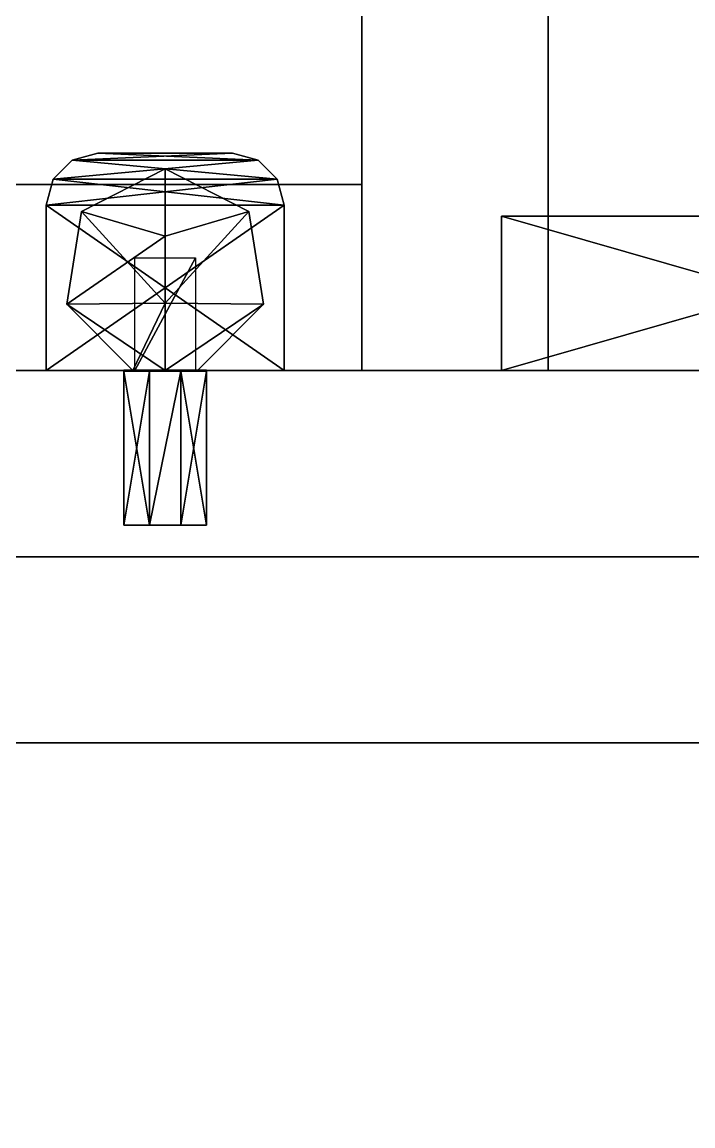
# Model space of a CAD drawing. Extents: x -100 to 4856, y -100 to 4830.
# Drawn here: x 459.2 to 524, y 1385 to 1491.7 of the extents above; entities that cross this region are included whole.
import ezdxf

# ---------------------------------------------------------------- set-up
doc = ezdxf.new("R2010")
doc.units = 0
for name, color, linetype in [('LAYER0', 7, 'CONTINUOUS'), ('LAYER143', 7, 'CONTINUOUS'), ('LAYER148', 7, 'CONTINUOUS'), ('LAYER163', 7, 'CONTINUOUS'), ('LAYER216', 7, 'CONTINUOUS'), ('LAYER221', 7, 'CONTINUOUS'), ('LAYER222', 254, 'CONTINUOUS'), ('LAYER244', 7, 'CONTINUOUS'), ('LAYER249', 7, 'CONTINUOUS'), ('LAYER250', 254, 'CONTINUOUS'), ('LAYER384', 253, 'CONTINUOUS'), ('LAYER386', 253, 'CONTINUOUS'), ('LAYER388', 253, 'CONTINUOUS'), ('LAYER390', 253, 'CONTINUOUS'), ('LAYER392', 253, 'CONTINUOUS'), ('LAYER427', 7, 'CONTINUOUS'), ('LAYER428', 7, 'CONTINUOUS'), ('LAYER697', 9, 'CONTINUOUS')]:
    doc.layers.add(name, color=color, linetype=linetype)

msp = doc.modelspace()

# ---------------------------------------------------------------- linework, layer by layer
at = {"layer": 'LAYER0', "invisible_edges": 1}
for points in [[(4856, 4830, -5), (-100, -100, -5), (-100, 4830, -5), (4856, 4830, -5)], [(-100, -100, -5), (4856, 4830, -5), (4856, -100, -5), (-100, -100, -5)], [(4856, -100), (-100, 4830), (-100, -100), (4856, -100)], [(-100, 4830), (4856, -100), (4856, 4830), (-100, 4830)]]:
    msp.add_3dface(points, dxfattribs=at)
at = {"layer": 'LAYER143', "invisible_edges": 1}
for points in [[(20, 1458, 2540), (570, 1458), (20, 1458), (20, 1458, 2540)], [(570, 1458), (20, 1458, 2540), (570, 1458, 2540), (570, 1458)], [(20, 1440), (570, 1458), (570, 1440), (20, 1440)], [(570, 1458), (20, 1440), (20, 1458), (570, 1458)], [(20, 1458, 2540), (570, 1440, 2540), (570, 1458, 2540), (20, 1458, 2540)], [(570, 1440, 2540), (20, 1458, 2540), (20, 1440, 2540), (570, 1440, 2540)], [(570, 1440, 2540), (20, 1440), (570, 1440), (570, 1440, 2540)], [(20, 1440), (570, 1440, 2540), (20, 1440, 2540), (20, 1440)]]:
    msp.add_3dface(points, dxfattribs=at)
at = {"layer": 'LAYER148', "invisible_edges": 1}
for points in [[(20, 2238, 80), (570, 1458, 80), (20, 1458, 80), (20, 2238, 80)], [(570, 1458, 80), (20, 2238, 80), (570, 2238, 80), (570, 1458, 80)], [(570, 2238, 98), (20, 1458, 98), (570, 1458, 98), (570, 2238, 98)], [(20, 1458, 98), (570, 2238, 98), (20, 2238, 98), (20, 1458, 98)], [(20, 1458, 98), (570, 1458, 80), (570, 1458, 98), (20, 1458, 98)], [(570, 1458, 80), (20, 1458, 98), (20, 1458, 80), (570, 1458, 80)]]:
    msp.add_3dface(points, dxfattribs=at)
at = {"layer": 'LAYER163', "invisible_edges": 1}
for points in [[(20, 1458, 2539), (570, 2238, 2539), (20, 2238, 2539), (20, 1458, 2539)], [(570, 2238, 2539), (20, 1458, 2539), (570, 1458, 2539), (570, 2238, 2539)], [(570, 1458, 2521), (20, 2238, 2521), (570, 2238, 2521), (570, 1458, 2521)], [(20, 2238, 2521), (570, 1458, 2521), (20, 1458, 2521), (20, 2238, 2521)], [(20, 1458, 2539), (570, 1458, 2521), (570, 1458, 2539), (20, 1458, 2539)], [(570, 1458, 2521), (20, 1458, 2539), (20, 1458, 2521), (570, 1458, 2521)]]:
    msp.add_3dface(points, dxfattribs=at)
at = {"layer": 'LAYER216', "invisible_edges": 1}
for points in [[(44.6, 1458, 1984), (510, 2238, 1984), (44.6, 2238, 1984), (44.6, 1458, 1984)], [(510, 2238, 1984), (44.6, 1458, 1984), (510, 1458, 1984), (510, 2238, 1984)], [(510, 1458, 1966), (44.6, 2238, 1966), (510, 2238, 1966), (510, 1458, 1966)], [(44.6, 2238, 1966), (510, 1458, 1966), (44.6, 1458, 1966), (44.6, 2238, 1966)], [(510, 1458, 1966), (510, 2238, 1984), (510, 1458, 1984), (510, 1458, 1966)], [(510, 2238, 1984), (510, 1458, 1966), (510, 2238, 1966), (510, 2238, 1984)], [(44.6, 1458, 1984), (510, 1458, 1966), (510, 1458, 1984), (44.6, 1458, 1984)], [(510, 1458, 1966), (44.6, 1458, 1984), (44.6, 1458, 1966), (510, 1458, 1966)]]:
    msp.add_3dface(points, dxfattribs=at)
at = {"layer": 'LAYER221'}
for points in [[(464, 1478.33, 1964.01), (462.1699, 1476.5, 1966), (464, 1478.33, 1966), (464, 1478.33, 1964.01)], [(462.1699, 1476.5, 1964.01), (462.1699, 1476.5, 1966), (464, 1478.33, 1964.01), (462.1699, 1476.5, 1964.01)], [(482, 1478.33, 1964.01), (462.1699, 1476.5, 1964.01), (464, 1478.33, 1964.01), (482, 1478.33, 1964.01)], [(483.8301, 1476.5, 1964.01), (462.1699, 1476.5, 1964.01), (482, 1478.33, 1964.01), (483.8301, 1476.5, 1964.01)], [(462.1699, 1476.5, 1966), (483.8301, 1476.5, 1966), (464, 1478.33, 1966), (462.1699, 1476.5, 1966)], [(482, 1478.33, 1964.01), (462.1699, 1476.5, 1964.01), (483.8301, 1476.5, 1964.01), (482, 1478.33, 1964.01)], [(464, 1478.33, 1964.01), (462.1699, 1476.5, 1964.01), (482, 1478.33, 1964.01), (464, 1478.33, 1964.01)], [(482, 1478.33, 1966), (462.1699, 1476.5, 1966), (483.8301, 1476.5, 1966), (482, 1478.33, 1966)], [(464, 1478.33, 1966), (462.1699, 1476.5, 1966), (482, 1478.33, 1966), (464, 1478.33, 1966)], [(462.1699, 1476.5, 1964.01), (464, 1478.33, 1966), (464, 1478.33, 1964.01), (462.1699, 1476.5, 1964.01)], [(462.1699, 1476.5, 1966), (464, 1478.33, 1966), (462.1699, 1476.5, 1964.01), (462.1699, 1476.5, 1966)], [(466.5, 1479, 1964.01), (464, 1478.33, 1966), (466.5, 1479, 1966), (466.5, 1479, 1964.01)], [(464, 1478.33, 1964.01), (464, 1478.33, 1966), (466.5, 1479, 1964.01), (464, 1478.33, 1964.01)], [(479.5, 1479, 1964.01), (464, 1478.33, 1964.01), (466.5, 1479, 1964.01), (479.5, 1479, 1964.01)], [(482, 1478.33, 1964.01), (464, 1478.33, 1964.01), (479.5, 1479, 1964.01), (482, 1478.33, 1964.01)], [(464, 1478.33, 1966), (482, 1478.33, 1966), (466.5, 1479, 1966), (464, 1478.33, 1966)], [(479.5, 1479, 1964.01), (464, 1478.33, 1964.01), (482, 1478.33, 1964.01), (479.5, 1479, 1964.01)], [(466.5, 1479, 1964.01), (464, 1478.33, 1964.01), (479.5, 1479, 1964.01), (466.5, 1479, 1964.01)], [(479.5, 1479, 1966), (464, 1478.33, 1966), (482, 1478.33, 1966), (479.5, 1479, 1966)], [(466.5, 1479, 1966), (464, 1478.33, 1966), (479.5, 1479, 1966), (466.5, 1479, 1966)], [(464, 1478.33, 1964.01), (466.5, 1479, 1966), (466.5, 1479, 1964.01), (464, 1478.33, 1964.01)], [(464, 1478.33, 1966), (466.5, 1479, 1966), (464, 1478.33, 1964.01), (464, 1478.33, 1966)], [(464, 1478.33, 1966), (483.8301, 1476.5, 1966), (482, 1478.33, 1966), (464, 1478.33, 1966)], [(466.5, 1479, 1966), (479.5, 1479, 1964.01), (479.5, 1479, 1966), (466.5, 1479, 1966)], [(466.5, 1479, 1964.01), (479.5, 1479, 1964.01), (466.5, 1479, 1966), (466.5, 1479, 1964.01)], [(466.5, 1479, 1964.01), (479.5, 1479, 1966), (479.5, 1479, 1964.01), (466.5, 1479, 1964.01)], [(466.5, 1479, 1966), (479.5, 1479, 1966), (466.5, 1479, 1964.01), (466.5, 1479, 1966)], [(466.5, 1479, 1966), (482, 1478.33, 1966), (479.5, 1479, 1966), (466.5, 1479, 1966)], [(479.5, 1479, 1966), (482, 1478.33, 1964.01), (479.5, 1479, 1964.01), (479.5, 1479, 1966)], [(482, 1478.33, 1966), (482, 1478.33, 1964.01), (479.5, 1479, 1966), (482, 1478.33, 1966)], [(482, 1478.33, 1964.01), (479.5, 1479, 1966), (479.5, 1479, 1964.01), (482, 1478.33, 1964.01)], [(482, 1478.33, 1966), (479.5, 1479, 1966), (482, 1478.33, 1964.01), (482, 1478.33, 1966)], [(482, 1478.33, 1966), (483.8301, 1476.5, 1964.01), (482, 1478.33, 1964.01), (482, 1478.33, 1966)], [(483.8301, 1476.5, 1966), (483.8301, 1476.5, 1964.01), (482, 1478.33, 1966), (483.8301, 1476.5, 1966)], [(483.8301, 1476.5, 1964.01), (482, 1478.33, 1966), (482, 1478.33, 1964.01), (483.8301, 1476.5, 1964.01)], [(483.8301, 1476.5, 1966), (482, 1478.33, 1966), (483.8301, 1476.5, 1964.01), (483.8301, 1476.5, 1966)], [(464.9165, 1473.387, 1980), (473, 1471, 1980), (473, 1477.5, 1980), (464.9165, 1473.387, 1980)], [(473, 1477.5, 1966), (464.9165, 1473.387, 1980), (473, 1477.5, 1980), (473, 1477.5, 1966)], [(464.9165, 1473.387, 1966), (464.9165, 1473.387, 1980), (473, 1477.5, 1966), (464.9165, 1473.387, 1966)], [(473, 1477.5, 1966), (464.9165, 1473.387, 1980), (464.9165, 1473.387, 1966), (473, 1477.5, 1966)], [(473, 1477.5, 1980), (464.9165, 1473.387, 1980), (473, 1477.5, 1966), (473, 1477.5, 1980)], [(464.9165, 1473.387, 1980), (473, 1477.5, 1980), (473, 1471, 1980), (464.9165, 1473.387, 1980)], [(473, 1471, 1980), (481.0835, 1473.387, 1980), (473, 1477.5, 1980), (473, 1471, 1980)], [(473, 1477.5, 1980), (481.0835, 1473.387, 1966), (473, 1477.5, 1966), (473, 1477.5, 1980)], [(481.0835, 1473.387, 1980), (481.0835, 1473.387, 1966), (473, 1477.5, 1980), (481.0835, 1473.387, 1980)], [(481.0835, 1473.387, 1966), (473, 1477.5, 1980), (473, 1477.5, 1966), (481.0835, 1473.387, 1966)], [(481.0835, 1473.387, 1980), (473, 1477.5, 1980), (481.0835, 1473.387, 1966), (481.0835, 1473.387, 1980)], [(481.0835, 1473.387, 1980), (473, 1477.5, 1980), (473, 1471, 1980), (481.0835, 1473.387, 1980)], [(462.1699, 1476.5, 1964.01), (461.5, 1474, 1966), (462.1699, 1476.5, 1966), (462.1699, 1476.5, 1964.01)], [(461.5, 1474, 1964.01), (461.5, 1474, 1966), (462.1699, 1476.5, 1964.01), (461.5, 1474, 1964.01)], [(461.5, 1474, 1964.01), (462.1699, 1476.5, 1964.01), (484.5, 1474, 1964.01), (461.5, 1474, 1964.01)], [(461.5, 1474, 1966), (484.5, 1474, 1966), (462.1699, 1476.5, 1966), (461.5, 1474, 1966)], [(483.8301, 1476.5, 1964.01), (461.5, 1474, 1964.01), (484.5, 1474, 1964.01), (483.8301, 1476.5, 1964.01)], [(462.1699, 1476.5, 1964.01), (461.5, 1474, 1964.01), (483.8301, 1476.5, 1964.01), (462.1699, 1476.5, 1964.01)], [(483.8301, 1476.5, 1966), (461.5, 1474, 1966), (484.5, 1474, 1966), (483.8301, 1476.5, 1966)], [(462.1699, 1476.5, 1966), (461.5, 1474, 1966), (483.8301, 1476.5, 1966), (462.1699, 1476.5, 1966)], [(461.5, 1474, 1964.01), (462.1699, 1476.5, 1966), (462.1699, 1476.5, 1964.01), (461.5, 1474, 1964.01)], [(461.5, 1474, 1966), (462.1699, 1476.5, 1966), (461.5, 1474, 1964.01), (461.5, 1474, 1966)], [(484.5, 1474, 1964.01), (462.1699, 1476.5, 1964.01), (483.8301, 1476.5, 1964.01), (484.5, 1474, 1964.01)], [(462.1699, 1476.5, 1966), (484.5, 1474, 1966), (483.8301, 1476.5, 1966), (462.1699, 1476.5, 1966)], [(483.8301, 1476.5, 1966), (484.5, 1474, 1964.01), (483.8301, 1476.5, 1964.01), (483.8301, 1476.5, 1966)], [(484.5, 1474, 1966), (484.5, 1474, 1964.01), (483.8301, 1476.5, 1966), (484.5, 1474, 1966)], [(484.5, 1474, 1964.01), (483.8301, 1476.5, 1966), (483.8301, 1476.5, 1964.01), (484.5, 1474, 1964.01)], [(484.5, 1474, 1966), (483.8301, 1476.5, 1966), (484.5, 1474, 1964.01), (484.5, 1474, 1966)], [(461.5, 1458, 1964.01), (484.5, 1474, 1964.01), (484.5, 1458, 1964.01), (461.5, 1458, 1964.01)], [(461.5, 1474, 1964.01), (484.5, 1474, 1964.01), (461.5, 1458, 1964.01), (461.5, 1474, 1964.01)], [(461.5, 1458, 1966), (484.5, 1474, 1966), (484.5, 1458, 1966), (461.5, 1458, 1966)], [(461.5, 1474, 1966), (484.5, 1474, 1966), (461.5, 1458, 1966), (461.5, 1474, 1966)], [(461.5, 1474, 1966), (461.5, 1458, 1964.01), (461.5, 1474, 1964.01), (461.5, 1474, 1966)], [(461.5, 1458, 1966), (461.5, 1458, 1964.01), (461.5, 1474, 1966), (461.5, 1458, 1966)], [(484.5, 1474, 1964.01), (461.5, 1458, 1964.01), (461.5, 1474, 1964.01), (484.5, 1474, 1964.01)], [(484.5, 1458, 1964.01), (461.5, 1458, 1964.01), (484.5, 1474, 1964.01), (484.5, 1458, 1964.01)], [(461.5, 1458, 1964.01), (461.5, 1474, 1966), (461.5, 1474, 1964.01), (461.5, 1458, 1964.01)], [(461.5, 1458, 1966), (461.5, 1474, 1966), (461.5, 1458, 1964.01), (461.5, 1458, 1966)], [(461.5, 1474, 1966), (484.5, 1458, 1966), (484.5, 1474, 1966), (461.5, 1474, 1966)], [(461.5, 1458, 1966), (484.5, 1458, 1966), (461.5, 1474, 1966), (461.5, 1458, 1966)], [(484.5, 1474, 1964.01), (484.5, 1458, 1966), (484.5, 1458, 1964.01), (484.5, 1474, 1964.01)], [(484.5, 1474, 1966), (484.5, 1458, 1966), (484.5, 1474, 1964.01), (484.5, 1474, 1966)], [(484.5, 1458, 1966), (484.5, 1474, 1964.01), (484.5, 1474, 1966), (484.5, 1458, 1966)], [(484.5, 1458, 1964.01), (484.5, 1474, 1964.01), (484.5, 1458, 1966), (484.5, 1458, 1964.01)], [(463.4825, 1464.431, 1980), (473, 1471, 1980), (464.9165, 1473.387, 1980), (463.4825, 1464.431, 1980)], [(464.9165, 1473.387, 1966), (463.4825, 1464.431, 1980), (464.9165, 1473.387, 1980), (464.9165, 1473.387, 1966)], [(463.4825, 1464.431, 1966), (463.4825, 1464.431, 1980), (464.9165, 1473.387, 1966), (463.4825, 1464.431, 1966)], [(464.9165, 1473.387, 1966), (463.4825, 1464.431, 1980), (463.4825, 1464.431, 1966), (464.9165, 1473.387, 1966)], [(464.9165, 1473.387, 1980), (463.4825, 1464.431, 1980), (464.9165, 1473.387, 1966), (464.9165, 1473.387, 1980)], [(463.4825, 1464.431, 1980), (464.9165, 1473.387, 1980), (473, 1464.5, 1980), (463.4825, 1464.431, 1980)], [(473, 1464.5, 1980), (464.9165, 1473.387, 1980), (473, 1471, 1980), (473, 1464.5, 1980)], [(473, 1464.5, 1980), (481.0835, 1473.387, 1980), (473, 1471, 1980), (473, 1464.5, 1980)], [(482.5175, 1464.431, 1980), (481.0835, 1473.387, 1980), (473, 1464.5, 1980), (482.5175, 1464.431, 1980)], [(473, 1464.5, 1980), (481.0835, 1473.387, 1980), (473, 1471, 1980), (473, 1464.5, 1980)], [(482.5175, 1464.431, 1980), (481.0835, 1473.387, 1980), (473, 1464.5, 1980), (482.5175, 1464.431, 1980)], [(481.0835, 1473.387, 1980), (482.5175, 1464.431, 1966), (481.0835, 1473.387, 1966), (481.0835, 1473.387, 1980)], [(482.5175, 1464.431, 1980), (482.5175, 1464.431, 1966), (481.0835, 1473.387, 1980), (482.5175, 1464.431, 1980)], [(482.5175, 1464.431, 1966), (481.0835, 1473.387, 1980), (481.0835, 1473.387, 1966), (482.5175, 1464.431, 1966)], [(482.5175, 1464.431, 1980), (481.0835, 1473.387, 1980), (482.5175, 1464.431, 1966), (482.5175, 1464.431, 1980)], [(473, 1464.5, 1980), (473, 1471, 1980), (463.4825, 1464.431, 1980), (473, 1464.5, 1980)], [(475.9198, 1468.908, 1964), (470.0802, 1458, 1964), (470.0802, 1468.908, 1964), (475.9198, 1468.908, 1964)], [(475.9198, 1458, 1964), (470.0802, 1458, 1964), (475.9198, 1468.908, 1964), (475.9198, 1458, 1964)], [(469.8775, 1458, 1980), (473, 1464.5, 1980), (463.4825, 1464.431, 1980), (469.8775, 1458, 1980)], [(473, 1458, 1980), (463.4825, 1464.431, 1980), (473, 1464.5, 1980), (473, 1458, 1980)], [(463.4825, 1464.431, 1966), (469.8775, 1458, 1980), (463.4825, 1464.431, 1980), (463.4825, 1464.431, 1966)], [(469.8775, 1458, 1966), (469.8775, 1458, 1980), (463.4825, 1464.431, 1966), (469.8775, 1458, 1966)], [(463.4825, 1464.431, 1966), (469.8775, 1458, 1980), (469.8775, 1458, 1966), (463.4825, 1464.431, 1966)], [(463.4825, 1464.431, 1980), (469.8775, 1458, 1980), (463.4825, 1464.431, 1966), (463.4825, 1464.431, 1980)], [(469.8775, 1458, 1980), (463.4825, 1464.431, 1980), (473, 1458, 1980), (469.8775, 1458, 1980)], [(473, 1458, 1980), (473, 1464.5, 1980), (469.8775, 1458, 1980), (473, 1458, 1980)], [(473, 1458, 1980), (482.5175, 1464.431, 1980), (473, 1464.5, 1980), (473, 1458, 1980)], [(473, 1458, 1980), (482.5175, 1464.431, 1980), (473, 1464.5, 1980), (473, 1458, 1980)], [(476.1225, 1458, 1980), (482.5175, 1464.431, 1980), (473, 1458, 1980), (476.1225, 1458, 1980)], [(476.1225, 1458, 1980), (482.5175, 1464.431, 1980), (473, 1458, 1980), (476.1225, 1458, 1980)], [(482.5175, 1464.431, 1966), (476.1225, 1458, 1980), (476.1225, 1458, 1966), (482.5175, 1464.431, 1966)], [(482.5175, 1464.431, 1980), (476.1225, 1458, 1980), (482.5175, 1464.431, 1966), (482.5175, 1464.431, 1980)], [(476.1225, 1458, 1966), (482.5175, 1464.431, 1980), (482.5175, 1464.431, 1966), (476.1225, 1458, 1966)], [(476.1225, 1458, 1980), (482.5175, 1464.431, 1980), (476.1225, 1458, 1966), (476.1225, 1458, 1980)], [(484.5, 1458, 1964.01), (461.5, 1458, 1966), (461.5, 1458, 1964.01), (484.5, 1458, 1964.01)], [(484.5, 1458, 1966), (461.5, 1458, 1966), (484.5, 1458, 1964.01), (484.5, 1458, 1966)], [(461.5, 1458, 1964.01), (484.5, 1458, 1966), (484.5, 1458, 1964.01), (461.5, 1458, 1964.01)], [(461.5, 1458, 1966), (484.5, 1458, 1966), (461.5, 1458, 1964.01), (461.5, 1458, 1966)], [(476.1225, 1458, 1980), (469.8775, 1458, 1966), (476.1225, 1458, 1966), (476.1225, 1458, 1980)], [(469.8775, 1458, 1980), (469.8775, 1458, 1966), (476.1225, 1458, 1980), (469.8775, 1458, 1980)], [(469.8775, 1458, 1966), (476.1225, 1458, 1980), (476.1225, 1458, 1966), (469.8775, 1458, 1966)], [(469.8775, 1458, 1980), (476.1225, 1458, 1980), (469.8775, 1458, 1966), (469.8775, 1458, 1980)]]:
    msp.add_3dface(points, dxfattribs=at)
at = {"layer": 'LAYER222'}
for points in [[(471.5, 1458.05, 1974.83), (469, 1457.95, 1971.5), (471.5, 1457.95, 1974.83), (471.5, 1458.05, 1974.83)], [(469, 1458.05, 1971.5), (469, 1457.95, 1971.5), (471.5, 1458.05, 1974.83), (469, 1458.05, 1971.5)], [(469, 1458.05, 1971.5), (471.5, 1457.95, 1968.17), (469, 1457.95, 1971.5), (469, 1458.05, 1971.5)], [(471.5, 1458.05, 1968.17), (471.5, 1457.95, 1968.17), (469, 1458.05, 1971.5), (471.5, 1458.05, 1968.17)], [(477, 1458.05, 1975.5), (469, 1458.05, 1967.5), (469, 1458.05, 1975.5), (477, 1458.05, 1975.5)], [(477, 1458.05, 1967.5), (469, 1458.05, 1967.5), (477, 1458.05, 1975.5), (477, 1458.05, 1967.5)], [(469, 1457.95, 1967.5), (477, 1458.05, 1967.5), (477, 1457.95, 1967.5), (469, 1457.95, 1967.5)], [(469, 1458.05, 1967.5), (477, 1458.05, 1967.5), (469, 1457.95, 1967.5), (469, 1458.05, 1967.5)], [(477, 1457.95, 1975.5), (469, 1458.05, 1975.5), (469, 1457.95, 1975.5), (477, 1457.95, 1975.5)], [(477, 1458.05, 1975.5), (469, 1458.05, 1975.5), (477, 1457.95, 1975.5), (477, 1458.05, 1975.5)], [(469, 1457.95, 1967.5), (469, 1458.05, 1975.5), (469, 1458.05, 1967.5), (469, 1457.95, 1967.5)], [(469, 1457.95, 1975.5), (469, 1458.05, 1975.5), (469, 1457.95, 1967.5), (469, 1457.95, 1975.5)], [(471.5, 1457.95, 1974.83), (469, 1443.05, 1971.5), (471.5, 1443.05, 1974.83), (471.5, 1457.95, 1974.83)], [(469, 1457.95, 1971.5), (469, 1443.05, 1971.5), (471.5, 1457.95, 1974.83), (469, 1457.95, 1971.5)], [(469, 1457.95, 1971.5), (471.5, 1443.05, 1968.17), (469, 1443.05, 1971.5), (469, 1457.95, 1971.5)], [(471.5, 1457.95, 1968.17), (471.5, 1443.05, 1968.17), (469, 1457.95, 1971.5), (471.5, 1457.95, 1968.17)], [(469, 1457.95, 1975.5), (477, 1457.95, 1967.5), (477, 1457.95, 1975.5), (469, 1457.95, 1975.5)], [(469, 1457.95, 1967.5), (477, 1457.95, 1967.5), (469, 1457.95, 1975.5), (469, 1457.95, 1967.5)], [(471.5, 1458.05, 1974.83), (474.5, 1457.95, 1974.83), (474.5, 1458.05, 1974.83), (471.5, 1458.05, 1974.83)], [(471.5, 1457.95, 1974.83), (474.5, 1457.95, 1974.83), (471.5, 1458.05, 1974.83), (471.5, 1457.95, 1974.83)], [(471.5, 1457.95, 1968.17), (474.5, 1458.05, 1968.17), (474.5, 1457.95, 1968.17), (471.5, 1457.95, 1968.17)], [(471.5, 1458.05, 1968.17), (474.5, 1458.05, 1968.17), (471.5, 1457.95, 1968.17), (471.5, 1458.05, 1968.17)], [(471.5, 1443.05, 1974.83), (474.5, 1457.95, 1974.83), (471.5, 1457.95, 1974.83), (471.5, 1443.05, 1974.83)], [(474.5, 1443.05, 1974.83), (474.5, 1457.95, 1974.83), (471.5, 1443.05, 1974.83), (474.5, 1443.05, 1974.83)], [(471.5, 1443.05, 1968.17), (474.5, 1457.95, 1968.17), (474.5, 1443.05, 1968.17), (471.5, 1443.05, 1968.17)], [(471.5, 1457.95, 1968.17), (474.5, 1457.95, 1968.17), (471.5, 1443.05, 1968.17), (471.5, 1457.95, 1968.17)], [(474.5, 1457.95, 1974.83), (477, 1458.05, 1971.5), (474.5, 1458.05, 1974.83), (474.5, 1457.95, 1974.83)], [(477, 1457.95, 1971.5), (477, 1458.05, 1971.5), (474.5, 1457.95, 1974.83), (477, 1457.95, 1971.5)], [(477, 1457.95, 1971.5), (474.5, 1458.05, 1968.17), (477, 1458.05, 1971.5), (477, 1457.95, 1971.5)], [(474.5, 1457.95, 1968.17), (474.5, 1458.05, 1968.17), (477, 1457.95, 1971.5), (474.5, 1457.95, 1968.17)], [(474.5, 1443.05, 1974.83), (477, 1457.95, 1971.5), (474.5, 1457.95, 1974.83), (474.5, 1443.05, 1974.83)], [(477, 1443.05, 1971.5), (477, 1457.95, 1971.5), (474.5, 1443.05, 1974.83), (477, 1443.05, 1971.5)], [(477, 1443.05, 1971.5), (474.5, 1457.95, 1968.17), (477, 1457.95, 1971.5), (477, 1443.05, 1971.5)], [(474.5, 1443.05, 1968.17), (474.5, 1457.95, 1968.17), (477, 1443.05, 1971.5), (474.5, 1443.05, 1968.17)], [(477, 1457.95, 1975.5), (477, 1458.05, 1967.5), (477, 1458.05, 1975.5), (477, 1457.95, 1975.5)], [(477, 1457.95, 1967.5), (477, 1458.05, 1967.5), (477, 1457.95, 1975.5), (477, 1457.95, 1967.5)], [(469, 1443.05, 1971.5), (477, 1443.05, 1971.5), (471.5, 1443.05, 1974.83), (469, 1443.05, 1971.5)], [(469, 1443.05, 1971.5), (474.5, 1443.05, 1968.17), (477, 1443.05, 1971.5), (469, 1443.05, 1971.5)], [(471.5, 1443.05, 1968.17), (474.5, 1443.05, 1968.17), (469, 1443.05, 1971.5), (471.5, 1443.05, 1968.17)], [(471.5, 1443.05, 1974.83), (477, 1443.05, 1971.5), (474.5, 1443.05, 1974.83), (471.5, 1443.05, 1974.83)]]:
    msp.add_3dface(points, dxfattribs=at)
at = {"layer": 'LAYER244', "invisible_edges": 1}
for points in [[(44.6, 1458, 866), (510, 2238, 866), (44.6, 2238, 866), (44.6, 1458, 866)], [(510, 2238, 866), (44.6, 1458, 866), (510, 1458, 866), (510, 2238, 866)], [(510, 1458, 848), (44.6, 2238, 848), (510, 2238, 848), (510, 1458, 848)], [(44.6, 2238, 848), (510, 1458, 848), (44.6, 1458, 848), (44.6, 2238, 848)], [(510, 1458, 848), (510, 2238, 866), (510, 1458, 866), (510, 1458, 848)], [(510, 2238, 866), (510, 1458, 848), (510, 2238, 848), (510, 2238, 866)], [(44.6, 1458, 866), (510, 1458, 848), (510, 1458, 866), (44.6, 1458, 866)], [(510, 1458, 848), (44.6, 1458, 866), (44.6, 1458, 848), (510, 1458, 848)]]:
    msp.add_3dface(points, dxfattribs=at)
at = {"layer": 'LAYER249'}
for points in [[(464, 1478.33, 846.01), (462.1699, 1476.5, 848), (464, 1478.33, 848), (464, 1478.33, 846.01)], [(462.1699, 1476.5, 846.01), (462.1699, 1476.5, 848), (464, 1478.33, 846.01), (462.1699, 1476.5, 846.01)], [(482, 1478.33, 846.01), (462.1699, 1476.5, 846.01), (464, 1478.33, 846.01), (482, 1478.33, 846.01)], [(483.8301, 1476.5, 846.01), (462.1699, 1476.5, 846.01), (482, 1478.33, 846.01), (483.8301, 1476.5, 846.01)], [(462.1699, 1476.5, 848), (483.8301, 1476.5, 848), (464, 1478.33, 848), (462.1699, 1476.5, 848)], [(482, 1478.33, 846.01), (462.1699, 1476.5, 846.01), (483.8301, 1476.5, 846.01), (482, 1478.33, 846.01)], [(464, 1478.33, 846.01), (462.1699, 1476.5, 846.01), (482, 1478.33, 846.01), (464, 1478.33, 846.01)], [(482, 1478.33, 848), (462.1699, 1476.5, 848), (483.8301, 1476.5, 848), (482, 1478.33, 848)], [(464, 1478.33, 848), (462.1699, 1476.5, 848), (482, 1478.33, 848), (464, 1478.33, 848)], [(462.1699, 1476.5, 846.01), (464, 1478.33, 848), (464, 1478.33, 846.01), (462.1699, 1476.5, 846.01)], [(462.1699, 1476.5, 848), (464, 1478.33, 848), (462.1699, 1476.5, 846.01), (462.1699, 1476.5, 848)], [(466.5, 1479, 846.01), (464, 1478.33, 848), (466.5, 1479, 848), (466.5, 1479, 846.01)], [(464, 1478.33, 846.01), (464, 1478.33, 848), (466.5, 1479, 846.01), (464, 1478.33, 846.01)], [(479.5, 1479, 846.01), (464, 1478.33, 846.01), (466.5, 1479, 846.01), (479.5, 1479, 846.01)], [(482, 1478.33, 846.01), (464, 1478.33, 846.01), (479.5, 1479, 846.01), (482, 1478.33, 846.01)], [(464, 1478.33, 848), (482, 1478.33, 848), (466.5, 1479, 848), (464, 1478.33, 848)], [(479.5, 1479, 846.01), (464, 1478.33, 846.01), (482, 1478.33, 846.01), (479.5, 1479, 846.01)], [(466.5, 1479, 846.01), (464, 1478.33, 846.01), (479.5, 1479, 846.01), (466.5, 1479, 846.01)], [(479.5, 1479, 848), (464, 1478.33, 848), (482, 1478.33, 848), (479.5, 1479, 848)], [(466.5, 1479, 848), (464, 1478.33, 848), (479.5, 1479, 848), (466.5, 1479, 848)], [(464, 1478.33, 846.01), (466.5, 1479, 848), (466.5, 1479, 846.01), (464, 1478.33, 846.01)], [(464, 1478.33, 848), (466.5, 1479, 848), (464, 1478.33, 846.01), (464, 1478.33, 848)], [(464, 1478.33, 848), (483.8301, 1476.5, 848), (482, 1478.33, 848), (464, 1478.33, 848)], [(466.5, 1479, 848), (479.5, 1479, 846.01), (479.5, 1479, 848), (466.5, 1479, 848)], [(466.5, 1479, 846.01), (479.5, 1479, 846.01), (466.5, 1479, 848), (466.5, 1479, 846.01)], [(466.5, 1479, 846.01), (479.5, 1479, 848), (479.5, 1479, 846.01), (466.5, 1479, 846.01)], [(466.5, 1479, 848), (479.5, 1479, 848), (466.5, 1479, 846.01), (466.5, 1479, 848)], [(466.5, 1479, 848), (482, 1478.33, 848), (479.5, 1479, 848), (466.5, 1479, 848)], [(479.5, 1479, 848), (482, 1478.33, 846.01), (479.5, 1479, 846.01), (479.5, 1479, 848)], [(482, 1478.33, 848), (482, 1478.33, 846.01), (479.5, 1479, 848), (482, 1478.33, 848)], [(482, 1478.33, 846.01), (479.5, 1479, 848), (479.5, 1479, 846.01), (482, 1478.33, 846.01)], [(482, 1478.33, 848), (479.5, 1479, 848), (482, 1478.33, 846.01), (482, 1478.33, 848)], [(482, 1478.33, 848), (483.8301, 1476.5, 846.01), (482, 1478.33, 846.01), (482, 1478.33, 848)], [(483.8301, 1476.5, 848), (483.8301, 1476.5, 846.01), (482, 1478.33, 848), (483.8301, 1476.5, 848)], [(483.8301, 1476.5, 846.01), (482, 1478.33, 848), (482, 1478.33, 846.01), (483.8301, 1476.5, 846.01)], [(483.8301, 1476.5, 848), (482, 1478.33, 848), (483.8301, 1476.5, 846.01), (483.8301, 1476.5, 848)], [(464.9165, 1473.387, 862), (473, 1471, 862), (473, 1477.5, 862), (464.9165, 1473.387, 862)], [(473, 1477.5, 848), (464.9165, 1473.387, 862), (473, 1477.5, 862), (473, 1477.5, 848)], [(464.9165, 1473.387, 848), (464.9165, 1473.387, 862), (473, 1477.5, 848), (464.9165, 1473.387, 848)], [(473, 1477.5, 848), (464.9165, 1473.387, 862), (464.9165, 1473.387, 848), (473, 1477.5, 848)], [(473, 1477.5, 862), (464.9165, 1473.387, 862), (473, 1477.5, 848), (473, 1477.5, 862)], [(464.9165, 1473.387, 862), (473, 1477.5, 862), (473, 1471, 862), (464.9165, 1473.387, 862)], [(473, 1471, 862), (481.0835, 1473.387, 862), (473, 1477.5, 862), (473, 1471, 862)], [(473, 1477.5, 862), (481.0835, 1473.387, 848), (473, 1477.5, 848), (473, 1477.5, 862)], [(481.0835, 1473.387, 862), (481.0835, 1473.387, 848), (473, 1477.5, 862), (481.0835, 1473.387, 862)], [(481.0835, 1473.387, 848), (473, 1477.5, 862), (473, 1477.5, 848), (481.0835, 1473.387, 848)], [(481.0835, 1473.387, 862), (473, 1477.5, 862), (481.0835, 1473.387, 848), (481.0835, 1473.387, 862)], [(481.0835, 1473.387, 862), (473, 1477.5, 862), (473, 1471, 862), (481.0835, 1473.387, 862)], [(462.1699, 1476.5, 846.01), (461.5, 1474, 848), (462.1699, 1476.5, 848), (462.1699, 1476.5, 846.01)], [(461.5, 1474, 846.01), (461.5, 1474, 848), (462.1699, 1476.5, 846.01), (461.5, 1474, 846.01)], [(461.5, 1474, 846.01), (462.1699, 1476.5, 846.01), (484.5, 1474, 846.01), (461.5, 1474, 846.01)], [(461.5, 1474, 848), (484.5, 1474, 848), (462.1699, 1476.5, 848), (461.5, 1474, 848)], [(483.8301, 1476.5, 846.01), (461.5, 1474, 846.01), (484.5, 1474, 846.01), (483.8301, 1476.5, 846.01)], [(462.1699, 1476.5, 846.01), (461.5, 1474, 846.01), (483.8301, 1476.5, 846.01), (462.1699, 1476.5, 846.01)], [(483.8301, 1476.5, 848), (461.5, 1474, 848), (484.5, 1474, 848), (483.8301, 1476.5, 848)], [(462.1699, 1476.5, 848), (461.5, 1474, 848), (483.8301, 1476.5, 848), (462.1699, 1476.5, 848)], [(461.5, 1474, 846.01), (462.1699, 1476.5, 848), (462.1699, 1476.5, 846.01), (461.5, 1474, 846.01)], [(461.5, 1474, 848), (462.1699, 1476.5, 848), (461.5, 1474, 846.01), (461.5, 1474, 848)], [(484.5, 1474, 846.01), (462.1699, 1476.5, 846.01), (483.8301, 1476.5, 846.01), (484.5, 1474, 846.01)], [(462.1699, 1476.5, 848), (484.5, 1474, 848), (483.8301, 1476.5, 848), (462.1699, 1476.5, 848)], [(483.8301, 1476.5, 848), (484.5, 1474, 846.01), (483.8301, 1476.5, 846.01), (483.8301, 1476.5, 848)], [(484.5, 1474, 848), (484.5, 1474, 846.01), (483.8301, 1476.5, 848), (484.5, 1474, 848)], [(484.5, 1474, 846.01), (483.8301, 1476.5, 848), (483.8301, 1476.5, 846.01), (484.5, 1474, 846.01)], [(484.5, 1474, 848), (483.8301, 1476.5, 848), (484.5, 1474, 846.01), (484.5, 1474, 848)], [(461.5, 1458, 846.01), (484.5, 1474, 846.01), (484.5, 1458, 846.01), (461.5, 1458, 846.01)], [(461.5, 1474, 846.01), (484.5, 1474, 846.01), (461.5, 1458, 846.01), (461.5, 1474, 846.01)], [(461.5, 1458, 848), (484.5, 1474, 848), (484.5, 1458, 848), (461.5, 1458, 848)], [(461.5, 1474, 848), (484.5, 1474, 848), (461.5, 1458, 848), (461.5, 1474, 848)], [(461.5, 1474, 848), (461.5, 1458, 846.01), (461.5, 1474, 846.01), (461.5, 1474, 848)], [(461.5, 1458, 848), (461.5, 1458, 846.01), (461.5, 1474, 848), (461.5, 1458, 848)], [(484.5, 1474, 846.01), (461.5, 1458, 846.01), (461.5, 1474, 846.01), (484.5, 1474, 846.01)], [(484.5, 1458, 846.01), (461.5, 1458, 846.01), (484.5, 1474, 846.01), (484.5, 1458, 846.01)], [(461.5, 1458, 846.01), (461.5, 1474, 848), (461.5, 1474, 846.01), (461.5, 1458, 846.01)], [(461.5, 1458, 848), (461.5, 1474, 848), (461.5, 1458, 846.01), (461.5, 1458, 848)], [(461.5, 1474, 848), (484.5, 1458, 848), (484.5, 1474, 848), (461.5, 1474, 848)], [(461.5, 1458, 848), (484.5, 1458, 848), (461.5, 1474, 848), (461.5, 1458, 848)], [(484.5, 1474, 846.01), (484.5, 1458, 848), (484.5, 1458, 846.01), (484.5, 1474, 846.01)], [(484.5, 1474, 848), (484.5, 1458, 848), (484.5, 1474, 846.01), (484.5, 1474, 848)], [(484.5, 1458, 848), (484.5, 1474, 846.01), (484.5, 1474, 848), (484.5, 1458, 848)], [(484.5, 1458, 846.01), (484.5, 1474, 846.01), (484.5, 1458, 848), (484.5, 1458, 846.01)], [(463.4825, 1464.431, 862), (473, 1471, 862), (464.9165, 1473.387, 862), (463.4825, 1464.431, 862)], [(464.9165, 1473.387, 848), (463.4825, 1464.431, 862), (464.9165, 1473.387, 862), (464.9165, 1473.387, 848)], [(463.4825, 1464.431, 848), (463.4825, 1464.431, 862), (464.9165, 1473.387, 848), (463.4825, 1464.431, 848)], [(464.9165, 1473.387, 848), (463.4825, 1464.431, 862), (463.4825, 1464.431, 848), (464.9165, 1473.387, 848)], [(464.9165, 1473.387, 862), (463.4825, 1464.431, 862), (464.9165, 1473.387, 848), (464.9165, 1473.387, 862)], [(463.4825, 1464.431, 862), (464.9165, 1473.387, 862), (473, 1464.5, 862), (463.4825, 1464.431, 862)], [(473, 1464.5, 862), (464.9165, 1473.387, 862), (473, 1471, 862), (473, 1464.5, 862)], [(473, 1464.5, 862), (481.0835, 1473.387, 862), (473, 1471, 862), (473, 1464.5, 862)], [(482.5175, 1464.431, 862), (481.0835, 1473.387, 862), (473, 1464.5, 862), (482.5175, 1464.431, 862)], [(473, 1464.5, 862), (481.0835, 1473.387, 862), (473, 1471, 862), (473, 1464.5, 862)], [(482.5175, 1464.431, 862), (481.0835, 1473.387, 862), (473, 1464.5, 862), (482.5175, 1464.431, 862)], [(481.0835, 1473.387, 862), (482.5175, 1464.431, 848), (481.0835, 1473.387, 848), (481.0835, 1473.387, 862)], [(482.5175, 1464.431, 862), (482.5175, 1464.431, 848), (481.0835, 1473.387, 862), (482.5175, 1464.431, 862)], [(482.5175, 1464.431, 848), (481.0835, 1473.387, 862), (481.0835, 1473.387, 848), (482.5175, 1464.431, 848)], [(482.5175, 1464.431, 862), (481.0835, 1473.387, 862), (482.5175, 1464.431, 848), (482.5175, 1464.431, 862)], [(473, 1464.5, 862), (473, 1471, 862), (463.4825, 1464.431, 862), (473, 1464.5, 862)], [(475.9198, 1468.908, 846), (470.0802, 1458, 846), (470.0802, 1468.908, 846), (475.9198, 1468.908, 846)], [(475.9198, 1458, 846), (470.0802, 1458, 846), (475.9198, 1468.908, 846), (475.9198, 1458, 846)], [(469.8775, 1458, 862), (473, 1464.5, 862), (463.4825, 1464.431, 862), (469.8775, 1458, 862)], [(473, 1458, 862), (463.4825, 1464.431, 862), (473, 1464.5, 862), (473, 1458, 862)], [(463.4825, 1464.431, 848), (469.8775, 1458, 862), (463.4825, 1464.431, 862), (463.4825, 1464.431, 848)], [(469.8775, 1458, 848), (469.8775, 1458, 862), (463.4825, 1464.431, 848), (469.8775, 1458, 848)], [(463.4825, 1464.431, 848), (469.8775, 1458, 862), (469.8775, 1458, 848), (463.4825, 1464.431, 848)], [(463.4825, 1464.431, 862), (469.8775, 1458, 862), (463.4825, 1464.431, 848), (463.4825, 1464.431, 862)], [(469.8775, 1458, 862), (463.4825, 1464.431, 862), (473, 1458, 862), (469.8775, 1458, 862)], [(473, 1458, 862), (473, 1464.5, 862), (469.8775, 1458, 862), (473, 1458, 862)], [(473, 1458, 862), (482.5175, 1464.431, 862), (473, 1464.5, 862), (473, 1458, 862)], [(473, 1458, 862), (482.5175, 1464.431, 862), (473, 1464.5, 862), (473, 1458, 862)], [(476.1225, 1458, 862), (482.5175, 1464.431, 862), (473, 1458, 862), (476.1225, 1458, 862)], [(476.1225, 1458, 862), (482.5175, 1464.431, 862), (473, 1458, 862), (476.1225, 1458, 862)], [(482.5175, 1464.431, 848), (476.1225, 1458, 862), (476.1225, 1458, 848), (482.5175, 1464.431, 848)], [(482.5175, 1464.431, 862), (476.1225, 1458, 862), (482.5175, 1464.431, 848), (482.5175, 1464.431, 862)], [(476.1225, 1458, 848), (482.5175, 1464.431, 862), (482.5175, 1464.431, 848), (476.1225, 1458, 848)], [(476.1225, 1458, 862), (482.5175, 1464.431, 862), (476.1225, 1458, 848), (476.1225, 1458, 862)], [(484.5, 1458, 846.01), (461.5, 1458, 848), (461.5, 1458, 846.01), (484.5, 1458, 846.01)], [(484.5, 1458, 848), (461.5, 1458, 848), (484.5, 1458, 846.01), (484.5, 1458, 848)], [(461.5, 1458, 846.01), (484.5, 1458, 848), (484.5, 1458, 846.01), (461.5, 1458, 846.01)], [(461.5, 1458, 848), (484.5, 1458, 848), (461.5, 1458, 846.01), (461.5, 1458, 848)], [(476.1225, 1458, 862), (469.8775, 1458, 848), (476.1225, 1458, 848), (476.1225, 1458, 862)], [(469.8775, 1458, 862), (469.8775, 1458, 848), (476.1225, 1458, 862), (469.8775, 1458, 862)], [(469.8775, 1458, 848), (476.1225, 1458, 862), (476.1225, 1458, 848), (469.8775, 1458, 848)], [(469.8775, 1458, 862), (476.1225, 1458, 862), (469.8775, 1458, 848), (469.8775, 1458, 862)]]:
    msp.add_3dface(points, dxfattribs=at)
at = {"layer": 'LAYER250'}
for points in [[(471.5, 1458.05, 856.8301), (469, 1457.95, 853.5), (471.5, 1457.95, 856.8301), (471.5, 1458.05, 856.8301)], [(469, 1458.05, 853.5), (469, 1457.95, 853.5), (471.5, 1458.05, 856.8301), (469, 1458.05, 853.5)], [(469, 1458.05, 853.5), (471.5, 1457.95, 850.1699), (469, 1457.95, 853.5), (469, 1458.05, 853.5)], [(471.5, 1458.05, 850.1699), (471.5, 1457.95, 850.1699), (469, 1458.05, 853.5), (471.5, 1458.05, 850.1699)], [(477, 1458.05, 857.5), (469, 1458.05, 849.5), (469, 1458.05, 857.5), (477, 1458.05, 857.5)], [(477, 1458.05, 849.5), (469, 1458.05, 849.5), (477, 1458.05, 857.5), (477, 1458.05, 849.5)], [(469, 1457.95, 849.5), (477, 1458.05, 849.5), (477, 1457.95, 849.5), (469, 1457.95, 849.5)], [(469, 1458.05, 849.5), (477, 1458.05, 849.5), (469, 1457.95, 849.5), (469, 1458.05, 849.5)], [(477, 1457.95, 857.5), (469, 1458.05, 857.5), (469, 1457.95, 857.5), (477, 1457.95, 857.5)], [(477, 1458.05, 857.5), (469, 1458.05, 857.5), (477, 1457.95, 857.5), (477, 1458.05, 857.5)], [(469, 1457.95, 849.5), (469, 1458.05, 857.5), (469, 1458.05, 849.5), (469, 1457.95, 849.5)], [(469, 1457.95, 857.5), (469, 1458.05, 857.5), (469, 1457.95, 849.5), (469, 1457.95, 857.5)], [(471.5, 1457.95, 856.8301), (469, 1443.05, 853.5), (471.5, 1443.05, 856.8301), (471.5, 1457.95, 856.8301)], [(469, 1457.95, 853.5), (469, 1443.05, 853.5), (471.5, 1457.95, 856.8301), (469, 1457.95, 853.5)], [(469, 1457.95, 853.5), (471.5, 1443.05, 850.1699), (469, 1443.05, 853.5), (469, 1457.95, 853.5)], [(471.5, 1457.95, 850.1699), (471.5, 1443.05, 850.1699), (469, 1457.95, 853.5), (471.5, 1457.95, 850.1699)], [(469, 1457.95, 857.5), (477, 1457.95, 849.5), (477, 1457.95, 857.5), (469, 1457.95, 857.5)], [(469, 1457.95, 849.5), (477, 1457.95, 849.5), (469, 1457.95, 857.5), (469, 1457.95, 849.5)], [(471.5, 1458.05, 856.8301), (474.5, 1457.95, 856.8301), (474.5, 1458.05, 856.8301), (471.5, 1458.05, 856.8301)], [(471.5, 1457.95, 856.8301), (474.5, 1457.95, 856.8301), (471.5, 1458.05, 856.8301), (471.5, 1457.95, 856.8301)], [(471.5, 1457.95, 850.1699), (474.5, 1458.05, 850.1699), (474.5, 1457.95, 850.1699), (471.5, 1457.95, 850.1699)], [(471.5, 1458.05, 850.1699), (474.5, 1458.05, 850.1699), (471.5, 1457.95, 850.1699), (471.5, 1458.05, 850.1699)], [(471.5, 1443.05, 856.8301), (474.5, 1457.95, 856.8301), (471.5, 1457.95, 856.8301), (471.5, 1443.05, 856.8301)], [(474.5, 1443.05, 856.8301), (474.5, 1457.95, 856.8301), (471.5, 1443.05, 856.8301), (474.5, 1443.05, 856.8301)], [(471.5, 1443.05, 850.1699), (474.5, 1457.95, 850.1699), (474.5, 1443.05, 850.1699), (471.5, 1443.05, 850.1699)], [(471.5, 1457.95, 850.1699), (474.5, 1457.95, 850.1699), (471.5, 1443.05, 850.1699), (471.5, 1457.95, 850.1699)], [(474.5, 1457.95, 856.8301), (477, 1458.05, 853.5), (474.5, 1458.05, 856.8301), (474.5, 1457.95, 856.8301)], [(477, 1457.95, 853.5), (477, 1458.05, 853.5), (474.5, 1457.95, 856.8301), (477, 1457.95, 853.5)], [(477, 1457.95, 853.5), (474.5, 1458.05, 850.1699), (477, 1458.05, 853.5), (477, 1457.95, 853.5)], [(474.5, 1457.95, 850.1699), (474.5, 1458.05, 850.1699), (477, 1457.95, 853.5), (474.5, 1457.95, 850.1699)], [(474.5, 1443.05, 856.8301), (477, 1457.95, 853.5), (474.5, 1457.95, 856.8301), (474.5, 1443.05, 856.8301)], [(477, 1443.05, 853.5), (477, 1457.95, 853.5), (474.5, 1443.05, 856.8301), (477, 1443.05, 853.5)], [(477, 1443.05, 853.5), (474.5, 1457.95, 850.1699), (477, 1457.95, 853.5), (477, 1443.05, 853.5)], [(474.5, 1443.05, 850.1699), (474.5, 1457.95, 850.1699), (477, 1443.05, 853.5), (474.5, 1443.05, 850.1699)], [(477, 1457.95, 857.5), (477, 1458.05, 849.5), (477, 1458.05, 857.5), (477, 1457.95, 857.5)], [(477, 1457.95, 849.5), (477, 1458.05, 849.5), (477, 1457.95, 857.5), (477, 1457.95, 849.5)], [(469, 1443.05, 853.5), (477, 1443.05, 853.5), (471.5, 1443.05, 856.8301), (469, 1443.05, 853.5)], [(469, 1443.05, 853.5), (474.5, 1443.05, 850.1699), (477, 1443.05, 853.5), (469, 1443.05, 853.5)], [(471.5, 1443.05, 850.1699), (474.5, 1443.05, 850.1699), (469, 1443.05, 853.5), (471.5, 1443.05, 850.1699)], [(471.5, 1443.05, 856.8301), (477, 1443.05, 853.5), (474.5, 1443.05, 856.8301), (471.5, 1443.05, 856.8301)]]:
    msp.add_3dface(points, dxfattribs=at)
at = {"layer": 'LAYER384'}
for points in [[(505.5, 1458, 176.2174), (557.5, 1472.922, 176.2174), (557.5, 1458, 176.2174), (505.5, 1458, 176.2174)], [(505.5, 1472.922, 176.2174), (557.5, 1472.922, 176.2174), (505.5, 1458, 176.2174), (505.5, 1472.922, 176.2174)], [(505.5, 1458, 189.7826), (505.5, 1472.922, 176.2174), (505.5, 1458, 176.2174), (505.5, 1458, 189.7826)], [(505.5, 1472.922, 189.7826), (505.5, 1472.922, 176.2174), (505.5, 1458, 189.7826), (505.5, 1472.922, 189.7826)], [(557.5, 1458, 189.7826), (505.5, 1472.922, 189.7826), (505.5, 1458, 189.7826), (557.5, 1458, 189.7826)], [(557.5, 1472.922, 189.7826), (505.5, 1472.922, 189.7826), (557.5, 1458, 189.7826), (557.5, 1472.922, 189.7826)], [(505.5, 1472.922, 176.2174), (557.5, 1472.922, 189.7826), (557.5, 1472.922, 176.2174), (505.5, 1472.922, 176.2174)], [(505.5, 1472.922, 189.7826), (557.5, 1472.922, 189.7826), (505.5, 1472.922, 176.2174), (505.5, 1472.922, 189.7826)]]:
    msp.add_3dface(points, dxfattribs=at)
at = {"layer": 'LAYER386'}
for points in [[(505.5, 1458, 739.7174), (557.5, 1472.922, 739.7174), (557.5, 1458, 739.7174), (505.5, 1458, 739.7174)], [(505.5, 1472.922, 739.7174), (557.5, 1472.922, 739.7174), (505.5, 1458, 739.7174), (505.5, 1472.922, 739.7174)], [(505.5, 1458, 753.2826), (505.5, 1472.922, 739.7174), (505.5, 1458, 739.7174), (505.5, 1458, 753.2826)], [(505.5, 1472.922, 753.2826), (505.5, 1472.922, 739.7174), (505.5, 1458, 753.2826), (505.5, 1472.922, 753.2826)], [(557.5, 1458, 753.2826), (505.5, 1472.922, 753.2826), (505.5, 1458, 753.2826), (557.5, 1458, 753.2826)], [(557.5, 1472.922, 753.2826), (505.5, 1472.922, 753.2826), (557.5, 1458, 753.2826), (557.5, 1472.922, 753.2826)], [(505.5, 1472.922, 739.7174), (557.5, 1472.922, 753.2826), (557.5, 1472.922, 739.7174), (505.5, 1472.922, 739.7174)], [(505.5, 1472.922, 753.2826), (557.5, 1472.922, 753.2826), (505.5, 1472.922, 739.7174), (505.5, 1472.922, 753.2826)]]:
    msp.add_3dface(points, dxfattribs=at)
at = {"layer": 'LAYER388'}
for points in [[(505.5, 1458, 1303.217), (557.5, 1472.922, 1303.217), (557.5, 1458, 1303.217), (505.5, 1458, 1303.217)], [(505.5, 1472.922, 1303.217), (557.5, 1472.922, 1303.217), (505.5, 1458, 1303.217), (505.5, 1472.922, 1303.217)], [(505.5, 1458, 1316.783), (505.5, 1472.922, 1303.217), (505.5, 1458, 1303.217), (505.5, 1458, 1316.783)], [(505.5, 1472.922, 1316.783), (505.5, 1472.922, 1303.217), (505.5, 1458, 1316.783), (505.5, 1472.922, 1316.783)], [(557.5, 1458, 1316.783), (505.5, 1472.922, 1316.783), (505.5, 1458, 1316.783), (557.5, 1458, 1316.783)], [(557.5, 1472.922, 1316.783), (505.5, 1472.922, 1316.783), (557.5, 1458, 1316.783), (557.5, 1472.922, 1316.783)], [(505.5, 1472.922, 1303.217), (557.5, 1472.922, 1316.783), (557.5, 1472.922, 1303.217), (505.5, 1472.922, 1303.217)], [(505.5, 1472.922, 1316.783), (557.5, 1472.922, 1316.783), (505.5, 1472.922, 1303.217), (505.5, 1472.922, 1316.783)]]:
    msp.add_3dface(points, dxfattribs=at)
at = {"layer": 'LAYER390'}
for points in [[(505.5, 1458, 1866.717), (557.5, 1472.922, 1866.717), (557.5, 1458, 1866.717), (505.5, 1458, 1866.717)], [(505.5, 1472.922, 1866.717), (557.5, 1472.922, 1866.717), (505.5, 1458, 1866.717), (505.5, 1472.922, 1866.717)], [(505.5, 1458, 1880.283), (505.5, 1472.922, 1866.717), (505.5, 1458, 1866.717), (505.5, 1458, 1880.283)], [(505.5, 1472.922, 1880.283), (505.5, 1472.922, 1866.717), (505.5, 1458, 1880.283), (505.5, 1472.922, 1880.283)], [(557.5, 1458, 1880.283), (505.5, 1472.922, 1880.283), (505.5, 1458, 1880.283), (557.5, 1458, 1880.283)], [(557.5, 1472.922, 1880.283), (505.5, 1472.922, 1880.283), (557.5, 1458, 1880.283), (557.5, 1472.922, 1880.283)], [(505.5, 1472.922, 1866.717), (557.5, 1472.922, 1880.283), (557.5, 1472.922, 1866.717), (505.5, 1472.922, 1866.717)], [(505.5, 1472.922, 1880.283), (557.5, 1472.922, 1880.283), (505.5, 1472.922, 1866.717), (505.5, 1472.922, 1880.283)]]:
    msp.add_3dface(points, dxfattribs=at)
at = {"layer": 'LAYER392'}
for points in [[(505.5, 1458, 2430.217), (557.5, 1472.922, 2430.217), (557.5, 1458, 2430.217), (505.5, 1458, 2430.217)], [(505.5, 1472.922, 2430.217), (557.5, 1472.922, 2430.217), (505.5, 1458, 2430.217), (505.5, 1472.922, 2430.217)], [(505.5, 1458, 2443.783), (505.5, 1472.922, 2430.217), (505.5, 1458, 2430.217), (505.5, 1458, 2443.783)], [(505.5, 1472.922, 2443.783), (505.5, 1472.922, 2430.217), (505.5, 1458, 2443.783), (505.5, 1472.922, 2443.783)], [(557.5, 1458, 2443.783), (505.5, 1472.922, 2443.783), (505.5, 1458, 2443.783), (557.5, 1458, 2443.783)], [(557.5, 1472.922, 2443.783), (505.5, 1472.922, 2443.783), (557.5, 1458, 2443.783), (557.5, 1472.922, 2443.783)], [(505.5, 1472.922, 2430.217), (557.5, 1472.922, 2443.783), (557.5, 1472.922, 2430.217), (505.5, 1472.922, 2430.217)], [(505.5, 1472.922, 2443.783), (557.5, 1472.922, 2443.783), (505.5, 1472.922, 2430.217), (505.5, 1472.922, 2443.783)]]:
    msp.add_3dface(points, dxfattribs=at)
at = {"layer": 'LAYER427', "invisible_edges": 1}
for points in [[(92, 1494, 848), (492, 1476, 848), (492, 1494, 848), (92, 1494, 848)], [(492, 1476, 848), (92, 1494, 848), (92, 1476, 848), (492, 1476, 848)], [(92, 1476, 98), (492, 1494, 98), (492, 1476, 98), (92, 1476, 98)], [(492, 1494, 98), (92, 1476, 98), (92, 1494, 98), (492, 1494, 98)], [(492, 1494, 98), (492, 1476, 848), (492, 1476, 98), (492, 1494, 98)], [(492, 1476, 848), (492, 1494, 98), (492, 1494, 848), (492, 1476, 848)], [(92, 1476, 98), (492, 1476, 848), (92, 1476, 848), (92, 1476, 98)], [(492, 1476, 848), (92, 1476, 98), (492, 1476, 98), (492, 1476, 848)]]:
    msp.add_3dface(points, dxfattribs=at)
at = {"layer": 'LAYER428', "invisible_edges": 1}
for points in [[(412, 1476, 848), (492, 1458, 848), (492, 1476, 848), (412, 1476, 848)], [(492, 1458, 848), (412, 1476, 848), (412, 1458, 848), (492, 1458, 848)], [(412, 1458, 98), (492, 1476, 98), (492, 1458, 98), (412, 1458, 98)], [(492, 1476, 98), (412, 1458, 98), (412, 1476, 98), (492, 1476, 98)], [(492, 1476, 98), (412, 1476, 848), (492, 1476, 848), (492, 1476, 98)], [(412, 1476, 848), (492, 1476, 98), (412, 1476, 98), (412, 1476, 848)], [(492, 1476, 98), (492, 1458, 848), (492, 1458, 98), (492, 1476, 98)], [(492, 1458, 848), (492, 1476, 98), (492, 1476, 848), (492, 1458, 848)], [(412, 1458, 98), (492, 1458, 848), (412, 1458, 848), (412, 1458, 98)], [(492, 1458, 848), (412, 1458, 98), (492, 1458, 98), (492, 1458, 848)]]:
    msp.add_3dface(points, dxfattribs=at)
at = {"layer": 'LAYER697', "invisible_edges": 1}
for points in [[(0, 1440, 2645), (595, 1440), (0, 1440), (0, 1440, 2645)], [(595, 1440), (0, 1440, 2645), (595, 1440, 2645), (595, 1440)], [(0, 1422), (595, 1440), (595, 1422), (0, 1422)], [(595, 1440), (0, 1422), (0, 1440), (595, 1440)], [(0, 1440, 2645), (595, 1422, 2645), (595, 1440, 2645), (0, 1440, 2645)], [(595, 1422, 2645), (0, 1440, 2645), (0, 1422, 2645), (595, 1422, 2645)], [(595, 1422, 2645), (0, 1422), (595, 1422), (595, 1422, 2645)], [(0, 1422), (595, 1422, 2645), (0, 1422, 2645), (0, 1422)]]:
    msp.add_3dface(points, dxfattribs=at)

doc.saveas('drawing.dxf')
